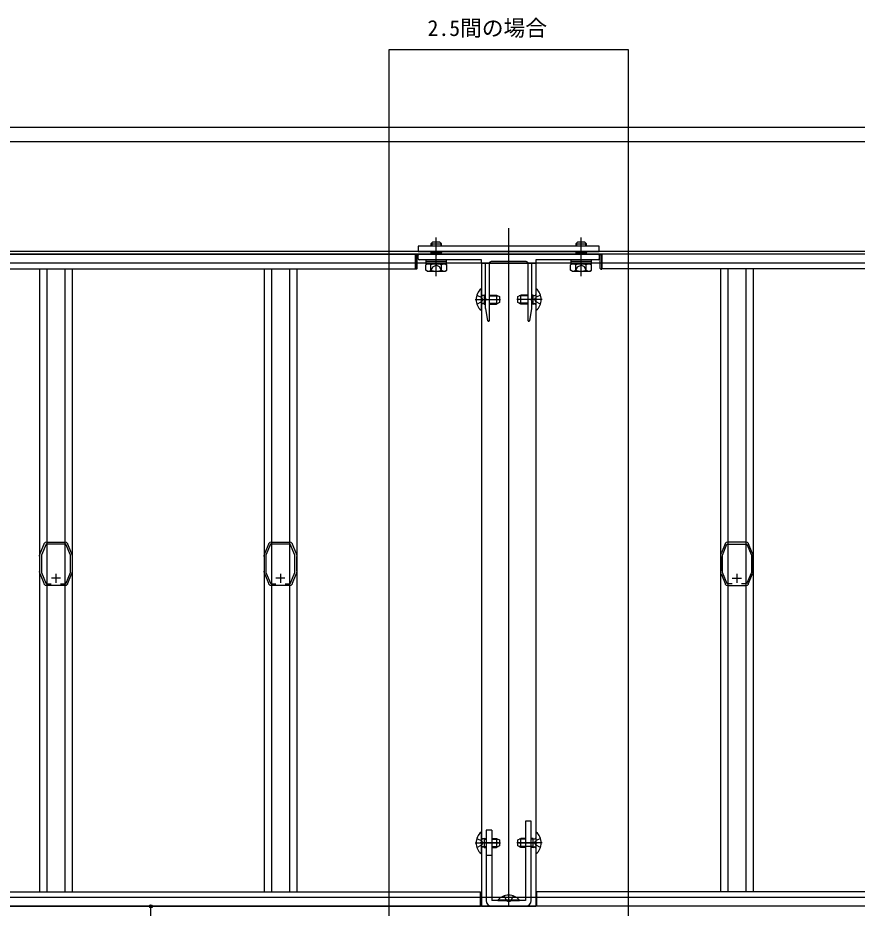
# Model space of a CAD drawing. Units: millimetres, scale not verified. Extents: x -700 to 700, y -1044 to 1038.
# Drawn here: x -236.5 to 226.9, y -558 to -66.3 of the extents above; entities that cross this region are included whole.
import ezdxf
from ezdxf.enums import TextEntityAlignment as Align

# ---------------------------------------------------------------- set-up
doc = ezdxf.new("R2010")
doc.units = ezdxf.units.MM
doc.header["$LTSCALE"] = 6
for name, color, linetype in [('0-1_USER1', 3, 'Continuous'), ('0-3_YKK_11E', 7, 'Continuous'), ('0-4_YKK_12', 2, 'Continuous'), ('0-5_YKK_13', 4, 'Continuous'), ('0-6_YKK_D', 6, 'Continuous')]:
    doc.layers.add(name, color=color, linetype=linetype)
doc.styles.add('ＭＳ ゴシック', font='')
doc.styles.get('ＭＳ ゴシック').set_extended_font_data('MS Gothic')

msp = doc.modelspace()

# ---------------------------------------------------------------- linework, layer by layer
at = {"layer": '0-3_YKK_11E'}
for p, q in [((-215.5, -373.3), (-215.5, -378.3)), ((-91.5, -373.3), (-91.5, -378.3)), ((160.5, -373.3), (160.5, -378.3)), ((-213, -375.8), (-218, -375.8)), ((-89, -375.8), (-94, -375.8)), ((158, -375.8), (163, -375.8))]:
    msp.add_line(p, q, dxfattribs=at)
for points in [[(-224.383, -362.501), (-224.183, -362.024), (-224.085, -361.921), (-223.988, -361.819), (-221.909, -356.875), (-221.903, -356.738), (-221.888, -356.583)], [(-212.91, -378.8), (-210.098, -378.8), (-207.5, -372.618), (-207.5, -362.982), (-210.056, -356.9), (-220.944, -356.9), (-223.5, -362.981), (-223.5, -372.618), (-220.902, -378.8), (-218.09, -378.8)], [(-220.72, -355.808), (-220.572, -355.853), (-220.443, -355.9)], [(-220.443, -355.9), (-210.557, -355.9), (-210.429, -355.853), (-210.28, -355.808)], [(-209.113, -356.583), (-209.097, -356.738), (-209.091, -356.875), (-207.012, -361.819), (-206.915, -361.921), (-206.817, -362.024), (-206.617, -362.501)], [(-100.383, -362.501), (-100.183, -362.024), (-100.085, -361.921), (-99.988, -361.819), (-97.909, -356.875), (-97.903, -356.738), (-97.888, -356.583)], [(-88.91, -378.8), (-86.098, -378.8), (-83.5, -372.618), (-83.5, -362.982), (-86.056, -356.9), (-96.944, -356.9), (-99.5, -362.981), (-99.5, -372.618), (-96.902, -378.8), (-94.09, -378.8)], [(-96.72, -355.808), (-96.572, -355.853), (-96.443, -355.9)], [(-96.443, -355.9), (-86.557, -355.9), (-86.429, -355.853), (-86.28, -355.808)], [(-85.113, -356.583), (-85.097, -356.738), (-85.091, -356.875), (-83.012, -361.819), (-82.915, -361.921), (-82.817, -362.024), (-82.617, -362.501)], [(154.113, -356.583), (154.097, -356.738), (154.091, -356.875), (152.012, -361.819), (151.915, -361.921), (151.817, -362.024), (151.617, -362.501)], [(157.91, -378.8), (155.098, -378.8), (152.5, -372.618), (152.5, -362.982), (155.056, -356.9), (165.944, -356.9), (168.5, -362.981), (168.5, -372.618), (165.902, -378.8), (163.09, -378.8)], [(165.443, -355.9), (155.557, -355.9), (155.429, -355.853), (155.28, -355.808)], [(165.72, -355.808), (165.572, -355.853), (165.443, -355.9)], [(169.383, -362.501), (169.183, -362.024), (169.085, -361.921), (168.988, -361.819), (166.909, -356.875), (166.903, -356.738), (166.888, -356.583)], [(-224.5, -372.518), (-224.5, -372), (-224.45, -371.868), (-224.4, -371.735), (-224.4, -363.865), (-224.45, -363.732), (-224.5, -363.6), (-224.5, -363.082)], [(-206.5, -363.082), (-206.5, -363.6), (-206.55, -363.732), (-206.6, -363.865), (-206.6, -371.735), (-206.55, -371.868), (-206.5, -372), (-206.5, -372.518)], [(-100.5, -372.518), (-100.5, -372), (-100.45, -371.868), (-100.4, -371.735), (-100.4, -363.865), (-100.45, -363.732), (-100.5, -363.6), (-100.5, -363.082)], [(-82.5, -363.082), (-82.5, -363.6), (-82.55, -363.732), (-82.6, -363.865), (-82.6, -371.735), (-82.55, -371.868), (-82.5, -372), (-82.5, -372.518)], [(151.5, -363.082), (151.5, -363.6), (151.55, -363.732), (151.6, -363.865), (151.6, -371.735), (151.55, -371.868), (151.5, -372), (151.5, -372.518)], [(169.5, -372.518), (169.5, -372), (169.45, -371.868), (169.4, -371.735), (169.4, -363.865), (169.45, -363.732), (169.5, -363.6), (169.5, -363.082)], [(-221.888, -379.017), (-221.903, -378.862), (-221.909, -378.725), (-223.988, -373.781), (-224.085, -373.679), (-224.183, -373.576), (-224.383, -373.099)], [(-206.617, -373.099), (-206.817, -373.576), (-206.915, -373.679), (-207.012, -373.781), (-209.091, -378.725), (-209.097, -378.862), (-209.112, -379.017)], [(-97.888, -379.017), (-97.903, -378.862), (-97.909, -378.725), (-99.988, -373.781), (-100.085, -373.679), (-100.183, -373.576), (-100.383, -373.099)], [(-82.617, -373.099), (-82.817, -373.576), (-82.915, -373.679), (-83.012, -373.781), (-85.091, -378.725), (-85.097, -378.862), (-85.112, -379.017)], [(151.617, -373.099), (151.817, -373.576), (151.915, -373.679), (152.012, -373.781), (154.091, -378.725), (154.097, -378.862), (154.112, -379.017)], [(166.888, -379.017), (166.903, -378.862), (166.909, -378.725), (168.988, -373.781), (169.085, -373.679), (169.183, -373.576), (169.383, -373.099)], [(-210.28, -379.793), (-210.429, -379.747), (-210.557, -379.7), (-220.443, -379.7), (-220.571, -379.747), (-220.72, -379.793)], [(-86.28, -379.793), (-86.429, -379.747), (-86.557, -379.7), (-96.443, -379.7), (-96.571, -379.747), (-96.72, -379.793)], [(155.28, -379.793), (155.429, -379.747), (155.557, -379.7), (165.443, -379.7), (165.571, -379.747), (165.72, -379.793)]]:
    msp.add_lwpolyline(points, dxfattribs=at)
for centre, start, end in [((-220.57, -357.3), 95.73925, 151.44438), ((-210.43, -357.3), 28.55565, 84.26079), ((-96.57, -357.3), 95.73925, 151.44438), ((-86.43, -357.3), 28.55565, 84.26079), ((155.43, -357.3), 95.73921, 151.44435), ((165.57, -357.3), 28.55562, 84.26075), ((-223, -363.082), 157.21255, 180.00006), ((-208, -363.082), 359.99998, 22.78771), ((-99, -363.082), 157.21255, 180.00006), ((-84, -363.082), 359.99998, 22.78771), ((153, -363.082), 157.21229, 180.00002), ((168, -363.082), 359.99994, 22.78745), ((-223, -372.518), 180, 202.78773), ((-208, -372.518), 337.21234, 0.00008), ((-99, -372.518), 180, 202.78773), ((-84, -372.518), 337.21234, 0.00008), ((153, -372.518), 179.99992, 202.78766), ((168, -372.518), 337.21227, 0), ((-220.57, -378.3), 208.55592, 264.26083), ((-210.43, -378.3), 275.73914, 331.44347), ((-96.57, -378.3), 208.55592, 264.26083), ((-86.43, -378.3), 275.73914, 331.44347), ((155.43, -378.3), 208.55653, 264.26086), ((165.57, -378.3), 275.73917, 331.44408)]:
    msp.add_arc(centre, 1.5, start, end, dxfattribs=at)
at = {"layer": '0-4_YKK_12'}
for p, q in [((497, -126.903), (-428, -126.903)), ((497, -134.903), (-428, -134.903)), ((34.5, -182.503), (34.5, -556.903)), ((497, -195.403), (-428, -195.403)), ((497, -196.903), (-428, -196.903)), ((-427.5, -196.9), (-17, -196.9)), ((496.5, -196.9), (86, -196.9)), ((497, -201.903), (-428, -201.903)), ((-427.5, -204.9), (-17, -204.9)), ((-224.5, -204.9), (-224.5, -548.9)), ((-220.443, -204.9), (-220.443, -548.9)), ((-210.557, -204.9), (-210.557, -548.9)), ((-206.5, -204.9), (-206.5, -548.9)), ((-100.5, -204.9), (-100.5, -548.9)), ((-96.443, -204.9), (-96.443, -548.9)), ((-86.557, -204.9), (-86.557, -548.9)), ((-82.5, -204.9), (-82.5, -548.9)), ((19.5, -201.903), (19.5, -556.9)), ((19.5, -201.903), (49.5, -201.903)), ((49.5, -201.903), (49.5, -556.9)), ((496.5, -204.9), (86, -204.9)), ((151.5, -204.9), (151.5, -548.9)), ((155.557, -204.9), (155.557, -548.9)), ((165.443, -204.9), (165.443, -548.9)), ((169.5, -204.9), (169.5, -548.9)), ((-427.5, -548.9), (19, -548.9)), ((19, -556.9), (19, -548.9)), ((496.5, -548.9), (50, -548.9)), ((50, -556.9), (50, -548.9)), ((-646.596, -551.9), (532, -551.9)), ((-396.982, -556.9), (19, -556.9)), ((465.982, -556.9), (-396.982, -556.9)), ((19.5, -556.9), (49.5, -556.9)), ((465.982, -556.9), (50, -556.9))]:
    msp.add_line(p, q, dxfattribs=at)
msp.add_lwpolyline([(-31.484, -83.761), (100.484, -83.761), (100.484, -567.455), (-31.484, -567.455)], close=True, dxfattribs=at)
for points in [[(-17, -196.9), (-17, -201.9), (-17, -204.9)], [(86, -196.9), (86, -201.9), (86, -204.9)]]:
    msp.add_lwpolyline(points, dxfattribs=at)
at = {"layer": '0-5_YKK_13'}
for p, q in [((-8.5, -191.203), (-7.5, -190.203)), ((-8.5, -191.203), (-2.5, -191.203)), ((-8.5, -191.203), (-8.5, -192.503)), ((-7.96, -190.663), (-7.96, -192.503)), ((-3.5, -190.203), (-7.5, -190.203)), ((-5.5, -209.025), (-5.5, -187.614)), ((-2.5, -191.203), (-3.5, -190.203)), ((-3.04, -190.663), (-3.04, -192.503)), ((-2.5, -192.503), (-2.5, -191.203)), ((71.5, -191.203), (72.5, -190.203)), ((71.5, -191.203), (77.5, -191.203)), ((71.5, -191.203), (71.5, -192.503)), ((72.04, -190.663), (72.04, -192.503)), ((76.5, -190.203), (72.5, -190.203)), ((74.5, -209.025), (74.5, -187.614)), ((77.5, -191.203), (76.5, -190.203)), ((76.96, -190.663), (76.96, -192.503)), ((77.5, -192.503), (77.5, -191.203)), ((-8.5, -195.403), (-8.5, -196.103)), ((-8.5, -196.103), (-2.5, -196.103)), ((-8.5, -196.103), (-8.038, -196.903)), ((-7.96, -195.403), (-7.96, -196.903)), ((-3.04, -195.403), (-3.04, -196.903)), ((-2.5, -196.103), (-2.962, -196.903)), ((-2.5, -196.103), (-2.5, -195.403)), ((71.5, -195.403), (71.5, -196.103)), ((71.5, -196.103), (77.5, -196.103)), ((71.5, -196.103), (71.962, -196.903)), ((72.04, -195.403), (72.04, -196.903)), ((76.96, -195.403), (76.96, -196.903)), ((77.5, -196.103), (77.038, -196.903)), ((77.5, -196.103), (77.5, -195.403)), ((-16.469, -196.932), (-17, -196.9)), ((-15.5, -199.403), (-15.5, -197.403)), ((-15, -196.903), (-5.958, -196.903)), ((19.2, -199.903), (-15, -199.903)), ((0.25, -199.903), (-11.25, -199.903)), ((-11.25, -200.703), (-11.25, -202.203)), ((-11.25, -200.703), (0.25, -200.703)), ((0.25, -202.203), (0.25, -200.703)), ((19.5, -201.603), (19.5, -200.203)), ((44.2, -200.903), (24.8, -200.903)), ((49.5, -200.203), (49.5, -201.603)), ((84, -199.903), (49.8, -199.903)), ((80.25, -199.903), (68.75, -199.903)), ((68.75, -200.703), (68.75, -202.203)), ((68.75, -200.703), (80.25, -200.703)), ((74.958, -196.903), (84, -196.903)), ((80.25, -202.203), (80.25, -200.703)), ((84.5, -197.403), (84.5, -199.403)), ((85.469, -196.932), (86, -196.9)), ((-17, -205.2), (-17, -203.4)), ((-16.469, -205.168), (-17, -205.2)), ((-16, -204.668), (-16, -203.4)), ((-10.5, -202.203), (-11.274, -202.65)), ((-10.5, -206.203), (-11.274, -205.757)), ((-11.273, -205.757), (-11.273, -202.65)), ((-11.25, -202.203), (0.25, -202.203)), ((-10.5, -202.203), (-0.5, -202.203)), ((-10.5, -206.203), (-0.5, -206.203)), ((-8.387, -205.757), (-8.387, -202.65)), ((-2.613, -205.757), (-2.613, -202.65)), ((-0.5, -202.203), (0.273, -202.65)), ((-0.5, -206.203), (0.273, -205.757)), ((0.273, -205.757), (0.273, -202.65)), ((21.5, -201.903), (19.8, -201.903)), ((21.8, -221.445), (21.8, -202.203)), ((23.8, -201.903), (23.8, -233.603)), ((45.2, -233.603), (45.2, -201.903)), ((47.2, -202.203), (47.2, -221.445)), ((49.2, -201.903), (47.5, -201.903)), ((69.5, -202.203), (68.726, -202.65)), ((69.5, -206.203), (68.726, -205.757)), ((68.727, -205.757), (68.727, -202.65)), ((68.75, -202.203), (80.25, -202.203)), ((69.5, -202.203), (79.5, -202.203)), ((69.5, -206.203), (79.5, -206.203)), ((71.613, -205.757), (71.613, -202.65)), ((77.387, -205.757), (77.387, -202.65)), ((79.5, -202.203), (80.273, -202.65)), ((79.5, -206.203), (80.273, -205.757)), ((80.273, -205.757), (80.273, -202.65)), ((85, -204.668), (85, -203.4)), ((85.469, -205.168), (86, -205.2)), ((86, -205.2), (86, -203.4)), ((19.252, -216.003), (19.5, -216.003)), ((19.252, -216.003), (19.252, -227.803)), ((19.5, -227.803), (19.5, -216.003)), ((49.5, -216.003), (49.5, -227.803)), ((49.748, -216.003), (49.5, -216.003)), ((49.748, -227.803), (49.748, -216.003)), ((16.917, -219.403), (19.635, -220.758)), ((20.244, -221.903), (19.635, -220.758)), ((20.9, -219.836), (19.977, -219.642)), ((20.9, -219.403), (20.305, -219.619)), ((20.9, -219.403), (20.9, -224.403)), ((20.9, -219.403), (21.8, -219.403)), ((20.9, -219.836), (21.8, -219.836)), ((23.8, -219.403), (27.8, -219.403)), ((23.8, -219.836), (28.72, -219.836)), ((27.8, -219.403), (29.5, -220.203)), ((27.8, -219.403), (27.8, -224.403)), ((29.5, -220.203), (29.5, -223.603)), ((39.5, -220.203), (41.2, -219.403)), ((39.5, -223.603), (39.5, -220.203)), ((45.2, -219.836), (40.28, -219.836)), ((45.2, -219.403), (41.2, -219.403)), ((41.2, -224.403), (41.2, -219.403)), ((48.1, -219.403), (47.2, -219.403)), ((48.1, -219.836), (47.2, -219.836)), ((48.1, -224.403), (48.1, -219.403)), ((48.1, -219.403), (48.695, -219.619)), ((48.1, -219.836), (49.023, -219.642)), ((48.756, -221.903), (49.365, -220.758)), ((52.083, -219.403), (49.365, -220.758)), ((16, -221.903), (30, -221.903)), ((16.917, -224.403), (19.635, -223.048)), ((20.244, -221.903), (19.635, -223.048)), ((20.9, -223.97), (19.977, -224.163)), ((20.9, -224.403), (20.305, -224.187)), ((20.9, -223.97), (21.8, -223.97)), ((20.9, -224.403), (21.8, -224.403)), ((21.8, -226.877), (21.8, -222.361)), ((23.8, -223.97), (28.72, -223.97)), ((23.8, -224.403), (27.8, -224.403)), ((29.5, -223.603), (27.8, -224.403)), ((53, -221.903), (39, -221.903)), ((41.2, -224.403), (39.5, -223.603)), ((45.2, -223.97), (40.28, -223.97)), ((45.2, -224.403), (41.2, -224.403)), ((47.2, -222.361), (47.2, -226.877)), ((48.1, -223.97), (47.2, -223.97)), ((48.1, -224.403), (47.2, -224.403)), ((48.1, -223.97), (49.023, -224.163)), ((48.1, -224.403), (48.695, -224.187)), ((48.756, -221.903), (49.365, -223.048)), ((52.083, -224.403), (49.365, -223.048)), ((19.252, -227.803), (19.5, -227.803)), ((22.991, -233.655), (21.805, -226.929)), ((47.195, -226.929), (46.009, -233.655)), ((49.748, -227.803), (49.5, -227.803)), ((23.5, -233.903), (23.286, -233.903)), ((45.714, -233.903), (45.5, -233.903)), ((43.8, -509.9), (43.8, -553.7)), ((47, -509.9), (43.8, -509.9)), ((47, -553.7), (47, -509.9)), ((19.252, -516), (19.5, -516)), ((19.252, -516), (19.252, -527.8)), ((19.5, -527.8), (19.5, -516)), ((22, -514.9), (22, -553.7)), ((25.2, -514.9), (22, -514.9)), ((25.2, -514.9), (25.2, -553.7)), ((49.5, -516), (49.5, -527.8)), ((49.748, -516), (49.5, -516)), ((49.748, -527.8), (49.748, -516)), ((16.917, -519.4), (19.635, -520.755)), ((20.244, -521.9), (19.635, -520.755)), ((20.9, -519.833), (19.977, -519.64)), ((20.9, -519.4), (20.305, -519.616)), ((20.9, -519.4), (20.9, -524.4)), ((20.9, -519.4), (22, -519.4)), ((20.9, -519.833), (22, -519.833)), ((25.2, -519.4), (27.8, -519.4)), ((25.2, -519.833), (28.72, -519.833)), ((27.8, -519.4), (29.5, -520.2)), ((27.8, -519.4), (27.8, -524.4)), ((29.5, -520.2), (29.5, -523.6)), ((39.5, -520.2), (41.2, -519.4)), ((39.5, -523.6), (39.5, -520.2)), ((43.8, -519.833), (40.28, -519.833)), ((43.8, -519.4), (41.2, -519.4)), ((41.2, -524.4), (41.2, -519.4)), ((48.1, -519.4), (47, -519.4)), ((48.1, -519.833), (47, -519.833)), ((48.1, -524.4), (48.1, -519.4)), ((48.1, -519.4), (48.695, -519.616)), ((48.1, -519.833), (49.023, -519.64)), ((48.756, -521.9), (49.365, -520.755)), ((52.083, -519.4), (49.365, -520.755)), ((16, -521.9), (30, -521.9)), ((16.917, -524.4), (19.635, -523.045)), ((28.8, -521.9), (18.8, -521.9)), ((20.244, -521.9), (19.635, -523.045)), ((20.9, -523.967), (19.977, -524.16)), ((20.9, -524.4), (20.305, -524.184)), ((20.9, -523.967), (22, -523.967)), ((20.9, -524.4), (22, -524.4)), ((25.2, -523.967), (28.72, -523.967)), ((25.2, -524.4), (27.8, -524.4)), ((29.5, -523.6), (27.8, -524.4)), ((53, -521.9), (39, -521.9)), ((41.2, -524.4), (39.5, -523.6)), ((40.2, -521.9), (50.2, -521.9)), ((43.8, -523.967), (40.28, -523.967)), ((43.8, -524.4), (41.2, -524.4)), ((47, -523.9), (43.8, -523.9)), ((48.1, -523.967), (47, -523.967)), ((48.1, -524.4), (47, -524.4)), ((48.1, -523.967), (49.023, -524.16)), ((48.1, -524.4), (48.695, -524.184)), ((48.756, -521.9), (49.365, -523.045)), ((52.083, -524.4), (49.365, -523.045)), ((19.252, -527.8), (19.5, -527.8)), ((25.2, -528.9), (22, -528.9)), ((49.748, -527.8), (49.5, -527.8)), ((34.5, -550.2), (34.5, -553.7)), ((43.8, -553.7), (25.2, -553.7)), ((28.6, -553.452), (28.6, -553.7)), ((40.4, -553.452), (28.6, -553.452)), ((28.6, -553.7), (40.4, -553.7)), ((32, -551.117), (33.355, -553.835)), ((34.5, -554.444), (33.355, -553.835)), ((34.5, -554.444), (35.645, -553.835)), ((37, -551.117), (35.645, -553.835)), ((40.4, -553.452), (40.4, -553.7)), ((43.8, -556.9), (25.2, -556.9))]:
    msp.add_line(p, q, dxfattribs=at)
msp.add_lwpolyline([(-15.5, -195.403), (84.5, -195.403), (84.5, -192.503), (-15.5, -192.503)], close=True, dxfattribs=at)
for points in [[(-17, -203.4), (-17, -201.9), (-17, -196.9)], [(-16, -203.4), (-16, -201.9), (-16, -197.432)], [(-11.25, -199.903), (-11.25, -200.703), (0.25, -200.703), (0.25, -199.903)], [(-5.042, -196.903), (34.5, -196.903), (74.042, -196.903)], [(68.75, -199.903), (68.75, -200.703), (80.25, -200.703), (80.25, -199.903)], [(85, -203.4), (85, -201.9), (85, -197.432)], [(86, -203.4), (86, -201.9), (86, -196.9)], [(-8.55, -206.206), (-7.4, -203.848), (-5.5, -202.838)], [(-2.45, -206.206), (-3.6, -203.848), (-5.5, -202.838)], [(71.45, -206.206), (72.6, -203.848), (74.5, -202.838)], [(77.55, -206.206), (76.4, -203.848), (74.5, -202.838)]]:
    msp.add_lwpolyline(points, dxfattribs=at)
for centre, radius, start, end in [((-16.5, -197.432), 0.5, 0, 86.5), ((-15, -197.403), 0.5, 90, 180), ((-15, -199.403), 0.5, 180, 270), ((-5.958, -197.103), 0.2, 23.57818, 90), ((-5.5, -196.903), 0.3, 203.57818, 336.42182), ((-5.042, -197.103), 0.2, 90, 156.42182), ((19.2, -200.203), 0.3, 0, 90), ((24.8, -201.903), 1, 90, 180), ((44.2, -201.903), 1, 0, 90), ((49.8, -200.203), 0.3, 90, 180), ((74.042, -197.103), 0.2, 23.57818, 90), ((74.5, -196.903), 0.3, 203.57818, 336.42182), ((74.958, -197.103), 0.2, 90, 156.42182), ((84, -197.403), 0.5, 0, 90), ((84, -199.403), 0.5, 270, 0), ((85.5, -197.432), 0.5, 93.5, 180), ((-16.5, -204.668), 0.5, 273.5, 0), ((-9.83, -204.759), 2.556, 55.61708, 124.38292), ((-9.83, -203.647), 2.556, 235.61708, 304.38292), ((-5.5, -211.757), 9.554, 72.41276, 107.58724), ((-5.5, -196.65), 9.554, 252.41276, 287.58724), ((-1.17, -204.759), 2.556, 55.61708, 124.38292), ((-1.17, -203.647), 2.556, 235.61708, 304.38292), ((19.8, -201.603), 0.3, 180, 270), ((21.5, -202.203), 0.3, 360, 90), ((47.5, -202.203), 0.3, 90, 180), ((49.2, -201.603), 0.3, 270, 360), ((70.17, -204.759), 2.556, 55.61708, 124.38292), ((70.17, -203.647), 2.556, 235.61708, 304.38292), ((74.5, -211.757), 9.554, 72.41276, 107.58724), ((74.5, -196.65), 9.554, 252.41276, 287.58724), ((78.83, -204.759), 2.556, 55.61708, 124.38292), ((78.83, -203.647), 2.556, 235.61708, 304.38292), ((85.5, -204.668), 0.5, 180, 266.5), ((24.2, -221.903), 7.7, 129.98312, 230.01688), ((44.8, -221.903), 7.7, 309.98312, 50.01688), ((20.1, -219.055), 0.6, 180, 289.96957), ((48.9, -219.055), 0.6, 250.03043, 0), ((20.1, -224.75), 0.6, 70.03043, 180), ((22, -221.445), 0.2, 180, 246.42182), ((22, -222.361), 0.2, 113.57818, 180), ((21.8, -221.903), 0.3, 293.57818, 66.42182), ((47.2, -221.903), 0.3, 113.57818, 246.42182), ((47, -221.445), 0.2, 293.57818, 0), ((47, -222.361), 0.2, 360, 66.42182), ((48.9, -224.75), 0.6, 0, 109.96957), ((22.1, -226.877), 0.3, 180, 190), ((46.9, -226.877), 0.3, 350, 0), ((23.286, -233.603), 0.3, 190, 270), ((23.5, -233.603), 0.3, 270, 0), ((45.5, -233.603), 0.3, 180, 270), ((45.714, -233.603), 0.3, 270, 350), ((24.2, -521.9), 7.7, 129.98312, 230.01688), ((44.8, -521.9), 7.7, 309.98312, 50.01688), ((20.1, -519.052), 0.6, 180, 289.96957), ((48.9, -519.052), 0.6, 250.03043, 0), ((20.1, -524.748), 0.6, 70.03043, 180), ((48.9, -524.748), 0.6, 0, 109.96957), ((25.2, -553.7), 3.2, 180, 270), ((34.5, -558.4), 7.7, 39.98312, 140.01688), ((43.8, -553.7), 3.2, 270, 0)]:
    msp.add_arc(centre, radius, start, end, dxfattribs=at)
at = {"layer": '0-6_YKK_D'}
for p, q in [((-173, -556.9), (-162, -556.9)), ((-163, -601.9), (-163, -556.9))]:
    msp.add_line(p, q, dxfattribs=at)
msp.add_circle((-163, -556.9), 0.85, dxfattribs=at)

# ---------------------------------------------------------------- texts
at = {"layer": '0-1_USER1', "style": 'ＭＳ ゴシック'}
msp.add_text('2.5間の場合', height=8.798, dxfattribs=at).set_placement((-10.273, -79.036), align=Align.BOTTOM_LEFT)

doc.saveas('drawing.dxf')
